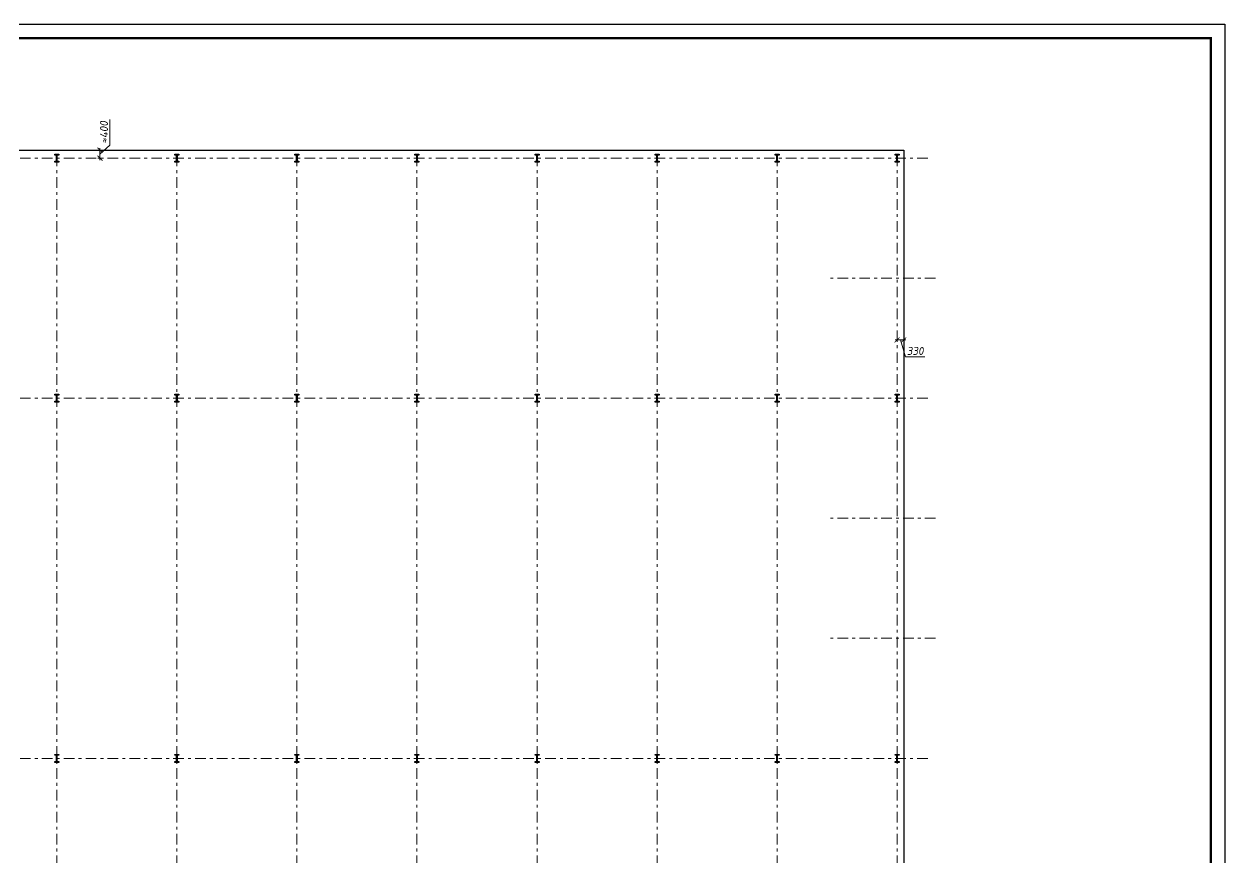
# Model space of a CAD drawing. Header units: millimetres. Extents: x -2648 to 2168491, y -277796 to 297800.
# Drawn here: x 65486 to 125510, y -188866 to -147185 of the extents above; entities that cross this region are included whole.
import ezdxf

# ---------------------------------------------------------------- set-up
doc = ezdxf.new("R2010")
doc.units = ezdxf.units.MM
doc.linetypes.add('Штрихштриховая', pattern=[1093.611073, 529.166651, -211.666656, 141.111112, -211.666656])
doc.layers.get('0').update_dxf_attribs({"lineweight": 0})
doc.layers.get('Defpoints').update_dxf_attribs({"color": 252})
doc.layers.add('Dimension', color=162, linetype='Continuous', lineweight=25)
doc.layers.add('я_12', color=1, linetype='Continuous', lineweight=20)
doc.styles.add('Лена', font='isocpeur.ttf', dxfattribs={"oblique": 10})
doc.dimstyles.new('S-100', dxfattribs={"dimscale": 100, "dimtxt": 1, "dimasz": 1.5, "dimexe": 1, "dimexo": 1, "dimgap": 1, "dimtad": 1, "dimdec": 0, "dimzin": 0, "dimdsep": 46, "dimtxsty": 'Лена', "dimblk": 'ARCHTICK', "dimcen": 2, "dimdle": 1, "dimclrd": 256, "dimclre": 256, "dimclrt": 256, "dimadec": 0, "dimazin": 0, "dimtfac": 1, "dimtdec": 0, "dimtmove": 1, "dimatfit": 2, "dimfxl": 1, "dimtolj": 1, "dimtzin": 0, "dimlwd": 20, "dimlwe": 20, "dimarcsym": 0})

# ---------------------------------------------------------------- blocks, each defined once
blk = doc.blocks.new('_ArchTick')
at = {"color": 0, "linetype": 'ByBlock', "const_width": 0.15}
blk.add_lwpolyline([(-0.5, -0.5), (0.5, 0.5)], dxfattribs=at)
blk = doc.blocks.new('*D298')
at = {"layer": 'Defpoints', "color": 0, "lineweight": -2, "ltscale": 100, "transparency": 16777216}
for p in [(68806, -153486), (69281, -153486), (68806, -153886)]:
    blk.add_point(p, dxfattribs=at)
at = {"layer": 'Dimension', "lineweight": 20, "ltscale": 100, "transparency": 16777216}
for p, q in [((69781, -153240), (69781, -151960)), ((69181, -153486), (69381, -153486)), ((69281, -153686), (69781, -153240)), ((69281, -153986), (69281, -153386)), ((69181, -153886), (69381, -153886))]:
    blk.add_line(p, q, dxfattribs=at)
at = {"layer": 'Dimension', "lineweight": 20, "ltscale": 100, "transparency": 16777216, "xscale": 250, "yscale": 250, "zscale": 250}
for p, rotation in [((69281, -153486), 90), ((69281, -153886), 270)]:
    blk.add_blockref('_ArchTick', p, dxfattribs=dict(at, rotation=rotation))
at = {"layer": 'Dimension', "lineweight": -2, "ltscale": 100, "transparency": 16777216, "insert": (69481, -152600), "char_height": 400, "attachment_point": 5, "rotation": 90, "style": 'Лена'}
blk.add_mtext('\\A1;≈400', dxfattribs=at)
blk = doc.blocks.new('*D301')
at = {"layer": 'Defpoints', "color": 0, "lineweight": -2, "ltscale": 100, "transparency": 16777216}
for p in [(109127, -161964), (109457, -161964), (109127, -162974)]:
    blk.add_point(p, dxfattribs=at)
at = {"layer": 'Dimension', "lineweight": 20, "ltscale": 100, "transparency": 16777216}
for p, q in [((109557, -162974), (109027, -162974)), ((109127, -162874), (109127, -163074)), ((109292, -162974), (109547, -163824)), ((109457, -162874), (109457, -163074)), ((109547, -163824), (110507, -163824))]:
    blk.add_line(p, q, dxfattribs=at)
at = {"layer": 'Dimension', "lineweight": 20, "ltscale": 100, "transparency": 16777216, "xscale": 250, "yscale": 250, "zscale": 250, "rotation": 180}
blk.add_blockref('_ArchTick', (109127, -162974), dxfattribs=at)
at = {"layer": 'Dimension', "lineweight": 20, "ltscale": 100, "transparency": 16777216, "xscale": 250, "yscale": 250, "zscale": 250}
blk.add_blockref('_ArchTick', (109457, -162974), dxfattribs=at)
at = {"layer": 'Dimension', "lineweight": -2, "ltscale": 100, "transparency": 16777216, "insert": (110027, -163524), "char_height": 400, "attachment_point": 5, "style": 'Лена'}
blk.add_mtext('\\A1;330', dxfattribs=at)

msp = doc.modelspace()

# ---------------------------------------------------------------- hatches: boundary and pattern name
at = {"lineweight": -2, "ltscale": 100}
h = msp.add_hatch(color=256, dxfattribs=at)
h.dxf.hatch_style = 1
h.paths.add_polyline_path([(67226.9, -153686.1), (67026.9, -153686.1), (67026.9, -153732.8), (67110.8, -153732.8), (67110.8, -154039.5), (67026.9, -154039.5), (67026.9, -154086.1), (67226.9, -154086.1), (67226.9, -154039.5), (67132.2, -154039.5), (67132.2, -153732.8), (67226.9, -153732.8)])
h = msp.add_hatch(color=256, dxfattribs=at)
h.dxf.hatch_style = 1
h.paths.add_polyline_path([(73226.9, -153686.1), (73026.9, -153686.1), (73026.9, -153732.8), (73110.8, -153732.8), (73110.8, -154039.5), (73026.9, -154039.5), (73026.9, -154086.1), (73226.9, -154086.1), (73226.9, -154039.5), (73132.2, -154039.5), (73132.2, -153732.8), (73226.9, -153732.8)])
h = msp.add_hatch(color=256, dxfattribs=at)
h.dxf.hatch_style = 1
h.paths.add_polyline_path([(79226.9, -153686.1), (79026.9, -153686.1), (79026.9, -153732.8), (79110.8, -153732.8), (79110.8, -154039.5), (79026.9, -154039.5), (79026.9, -154086.1), (79226.9, -154086.1), (79226.9, -154039.5), (79132.2, -154039.5), (79132.2, -153732.8), (79226.9, -153732.8)])
h = msp.add_hatch(color=256, dxfattribs=at)
h.dxf.hatch_style = 1
h.paths.add_polyline_path([(85226.9, -153686.1), (85026.9, -153686.1), (85026.9, -153732.8), (85110.8, -153732.8), (85110.8, -154039.5), (85026.9, -154039.5), (85026.9, -154086.1), (85226.9, -154086.1), (85226.9, -154039.5), (85132.2, -154039.5), (85132.2, -153732.8), (85226.9, -153732.8)])
h = msp.add_hatch(color=256, dxfattribs=at)
h.dxf.hatch_style = 1
h.paths.add_polyline_path([(91226.9, -153686.1), (91026.9, -153686.1), (91026.9, -153732.8), (91110.8, -153732.8), (91110.8, -154039.5), (91026.9, -154039.5), (91026.9, -154086.1), (91226.9, -154086.1), (91226.9, -154039.5), (91132.2, -154039.5), (91132.2, -153732.8), (91226.9, -153732.8)])
h = msp.add_hatch(color=256, dxfattribs=at)
h.dxf.hatch_style = 1
h.paths.add_polyline_path([(97226.9, -153686.1), (97026.9, -153686.1), (97026.9, -153732.8), (97110.8, -153732.8), (97110.8, -154039.5), (97026.9, -154039.5), (97026.9, -154086.1), (97226.9, -154086.1), (97226.9, -154039.5), (97132.2, -154039.5), (97132.2, -153732.8), (97226.9, -153732.8)])
h = msp.add_hatch(color=256, dxfattribs=at)
h.dxf.hatch_style = 1
h.paths.add_polyline_path([(103226.9, -153686.1), (103026.9, -153686.1), (103026.9, -153732.8), (103110.8, -153732.8), (103110.8, -154039.5), (103026.9, -154039.5), (103026.9, -154086.1), (103226.9, -154086.1), (103226.9, -154039.5), (103132.2, -154039.5), (103132.2, -153732.8), (103226.9, -153732.8)])
h = msp.add_hatch(color=256, dxfattribs=at)
h.dxf.hatch_style = 1
h.paths.add_polyline_path([(109226.9, -153686.1), (109026.9, -153686.1), (109026.9, -153732.8), (109110.8, -153732.8), (109110.8, -154039.5), (109026.9, -154039.5), (109026.9, -154086.1), (109226.9, -154086.1), (109226.9, -154039.5), (109132.2, -154039.5), (109132.2, -153732.8), (109226.9, -153732.8)])
h = msp.add_hatch(color=256, dxfattribs=at)
h.dxf.hatch_style = 1
h.paths.add_polyline_path([(67226.9, -165686.1), (67026.9, -165686.1), (67026.9, -165732.8), (67110.8, -165732.8), (67110.8, -166039.5), (67026.9, -166039.5), (67026.9, -166086.1), (67226.9, -166086.1), (67226.9, -166039.5), (67132.2, -166039.5), (67132.2, -165732.8), (67226.9, -165732.8)])
h = msp.add_hatch(color=256, dxfattribs=at)
h.dxf.hatch_style = 1
h.paths.add_polyline_path([(73226.9, -165686.1), (73026.9, -165686.1), (73026.9, -165732.8), (73110.8, -165732.8), (73110.8, -166039.5), (73026.9, -166039.5), (73026.9, -166086.1), (73226.9, -166086.1), (73226.9, -166039.5), (73132.2, -166039.5), (73132.2, -165732.8), (73226.9, -165732.8)])
h = msp.add_hatch(color=256, dxfattribs=at)
h.dxf.hatch_style = 1
h.paths.add_polyline_path([(79226.9, -165686.1), (79026.9, -165686.1), (79026.9, -165732.8), (79110.8, -165732.8), (79110.8, -166039.5), (79026.9, -166039.5), (79026.9, -166086.1), (79226.9, -166086.1), (79226.9, -166039.5), (79132.2, -166039.5), (79132.2, -165732.8), (79226.9, -165732.8)])
h = msp.add_hatch(color=256, dxfattribs=at)
h.dxf.hatch_style = 1
h.paths.add_polyline_path([(85226.9, -165686.1), (85026.9, -165686.1), (85026.9, -165732.8), (85110.8, -165732.8), (85110.8, -166039.5), (85026.9, -166039.5), (85026.9, -166086.1), (85226.9, -166086.1), (85226.9, -166039.5), (85132.2, -166039.5), (85132.2, -165732.8), (85226.9, -165732.8)])
h = msp.add_hatch(color=256, dxfattribs=at)
h.dxf.hatch_style = 1
h.paths.add_polyline_path([(91226.9, -165686.1), (91026.9, -165686.1), (91026.9, -165732.8), (91110.8, -165732.8), (91110.8, -166039.5), (91026.9, -166039.5), (91026.9, -166086.1), (91226.9, -166086.1), (91226.9, -166039.5), (91132.2, -166039.5), (91132.2, -165732.8), (91226.9, -165732.8)])
h = msp.add_hatch(color=256, dxfattribs=at)
h.dxf.hatch_style = 1
h.paths.add_polyline_path([(97226.9, -165686.1), (97026.9, -165686.1), (97026.9, -165732.8), (97110.8, -165732.8), (97110.8, -166039.5), (97026.9, -166039.5), (97026.9, -166086.1), (97226.9, -166086.1), (97226.9, -166039.5), (97132.2, -166039.5), (97132.2, -165732.8), (97226.9, -165732.8)])
h = msp.add_hatch(color=256, dxfattribs=at)
h.dxf.hatch_style = 1
h.paths.add_polyline_path([(103226.9, -165686.1), (103026.9, -165686.1), (103026.9, -165732.8), (103110.8, -165732.8), (103110.8, -166039.5), (103026.9, -166039.5), (103026.9, -166086.1), (103226.9, -166086.1), (103226.9, -166039.5), (103132.2, -166039.5), (103132.2, -165732.8), (103226.9, -165732.8)])
h = msp.add_hatch(color=256, dxfattribs=at)
h.dxf.hatch_style = 1
h.paths.add_polyline_path([(109226.9, -165686.1), (109026.9, -165686.1), (109026.9, -165732.8), (109110.8, -165732.8), (109110.8, -166039.5), (109026.9, -166039.5), (109026.9, -166086.1), (109226.9, -166086.1), (109226.9, -166039.5), (109132.2, -166039.5), (109132.2, -165732.8), (109226.9, -165732.8)])
h = msp.add_hatch(color=256, dxfattribs=at)
h.dxf.hatch_style = 1
h.paths.add_polyline_path([(67226.9, -183686.1), (67026.9, -183686.1), (67026.9, -183732.8), (67110.8, -183732.8), (67110.8, -184039.5), (67026.9, -184039.5), (67026.9, -184086.1), (67226.9, -184086.1), (67226.9, -184039.5), (67132.2, -184039.5), (67132.2, -183732.8), (67226.9, -183732.8)])
h = msp.add_hatch(color=256, dxfattribs=at)
h.dxf.hatch_style = 1
h.paths.add_polyline_path([(73226.9, -183686.1), (73026.9, -183686.1), (73026.9, -183732.8), (73110.8, -183732.8), (73110.8, -184039.5), (73026.9, -184039.5), (73026.9, -184086.1), (73226.9, -184086.1), (73226.9, -184039.5), (73132.2, -184039.5), (73132.2, -183732.8), (73226.9, -183732.8)])
h = msp.add_hatch(color=256, dxfattribs=at)
h.dxf.hatch_style = 1
h.paths.add_polyline_path([(79226.9, -183686.1), (79026.9, -183686.1), (79026.9, -183732.8), (79110.8, -183732.8), (79110.8, -184039.5), (79026.9, -184039.5), (79026.9, -184086.1), (79226.9, -184086.1), (79226.9, -184039.5), (79132.2, -184039.5), (79132.2, -183732.8), (79226.9, -183732.8)])
h = msp.add_hatch(color=256, dxfattribs=at)
h.dxf.hatch_style = 1
h.paths.add_polyline_path([(85226.9, -183686.1), (85026.9, -183686.1), (85026.9, -183732.8), (85110.8, -183732.8), (85110.8, -184039.5), (85026.9, -184039.5), (85026.9, -184086.1), (85226.9, -184086.1), (85226.9, -184039.5), (85132.2, -184039.5), (85132.2, -183732.8), (85226.9, -183732.8)])
h = msp.add_hatch(color=256, dxfattribs=at)
h.dxf.hatch_style = 1
h.paths.add_polyline_path([(91226.9, -183686.1), (91026.9, -183686.1), (91026.9, -183732.8), (91110.8, -183732.8), (91110.8, -184039.5), (91026.9, -184039.5), (91026.9, -184086.1), (91226.9, -184086.1), (91226.9, -184039.5), (91132.2, -184039.5), (91132.2, -183732.8), (91226.9, -183732.8)])
h = msp.add_hatch(color=256, dxfattribs=at)
h.dxf.hatch_style = 1
h.paths.add_polyline_path([(97226.9, -183686.1), (97026.9, -183686.1), (97026.9, -183732.8), (97110.8, -183732.8), (97110.8, -184039.5), (97026.9, -184039.5), (97026.9, -184086.1), (97226.9, -184086.1), (97226.9, -184039.5), (97132.2, -184039.5), (97132.2, -183732.8), (97226.9, -183732.8)])
h = msp.add_hatch(color=256, dxfattribs=at)
h.dxf.hatch_style = 1
h.paths.add_polyline_path([(103226.9, -183686.1), (103026.9, -183686.1), (103026.9, -183732.8), (103110.8, -183732.8), (103110.8, -184039.5), (103026.9, -184039.5), (103026.9, -184086.1), (103226.9, -184086.1), (103226.9, -184039.5), (103132.2, -184039.5), (103132.2, -183732.8), (103226.9, -183732.8)])
h = msp.add_hatch(color=256, dxfattribs=at)
h.dxf.hatch_style = 1
h.paths.add_polyline_path([(109226.9, -183686.1), (109026.9, -183686.1), (109026.9, -183732.8), (109110.8, -183732.8), (109110.8, -184039.5), (109026.9, -184039.5), (109026.9, -184086.1), (109226.9, -184086.1), (109226.9, -184039.5), (109132.2, -184039.5), (109132.2, -183732.8), (109226.9, -183732.8)])

# ---------------------------------------------------------------- linework, layer by layer
at = {"ltscale": 100, "const_width": 112.3}
msp.add_lwpolyline([(10430, -147886.6), (124808.5, -147886.6), (124808.5, -229846.2), (10430, -229846.2)], close=True, dxfattribs=at)
at = {"lineweight": -2, "ltscale": 100}
msp.add_lwpolyline([(24796.9, -153486.1), (109456.9, -153486.1), (109456.9, -196286.1), (61456.9, -196286.1), (61456.9, -208286.1), (24796.9, -208286.1)], close=True, dxfattribs=at)
for points in [[(67110.8, -153732.8), (67026.9, -153732.8), (67026.9, -153686.1), (67226.9, -153686.1), (67226.9, -153732.8), (67132.2, -153732.8)], [(67132.2, -154039.5), (67226.9, -154039.5), (67226.9, -154086.1), (67026.9, -154086.1), (67026.9, -154039.5), (67110.8, -154039.5)], [(67110.8, -154039.5), (67110.8, -153732.8)], [(67132.2, -153732.8), (67132.2, -154039.5)], [(73110.8, -153732.8), (73026.9, -153732.8), (73026.9, -153686.1), (73226.9, -153686.1), (73226.9, -153732.8), (73132.2, -153732.8)], [(73132.2, -154039.5), (73226.9, -154039.5), (73226.9, -154086.1), (73026.9, -154086.1), (73026.9, -154039.5), (73110.8, -154039.5)], [(73110.8, -154039.5), (73110.8, -153732.8)], [(73132.2, -153732.8), (73132.2, -154039.5)], [(79110.8, -153732.8), (79026.9, -153732.8), (79026.9, -153686.1), (79226.9, -153686.1), (79226.9, -153732.8), (79132.2, -153732.8)], [(79132.2, -154039.5), (79226.9, -154039.5), (79226.9, -154086.1), (79026.9, -154086.1), (79026.9, -154039.5), (79110.8, -154039.5)], [(79110.8, -154039.5), (79110.8, -153732.8)], [(79132.2, -153732.8), (79132.2, -154039.5)], [(85110.8, -153732.8), (85026.9, -153732.8), (85026.9, -153686.1), (85226.9, -153686.1), (85226.9, -153732.8), (85132.2, -153732.8)], [(85132.2, -154039.5), (85226.9, -154039.5), (85226.9, -154086.1), (85026.9, -154086.1), (85026.9, -154039.5), (85110.8, -154039.5)], [(85110.8, -154039.5), (85110.8, -153732.8)], [(85132.2, -153732.8), (85132.2, -154039.5)], [(91110.8, -153732.8), (91026.9, -153732.8), (91026.9, -153686.1), (91226.9, -153686.1), (91226.9, -153732.8), (91132.2, -153732.8)], [(91132.2, -154039.5), (91226.9, -154039.5), (91226.9, -154086.1), (91026.9, -154086.1), (91026.9, -154039.5), (91110.8, -154039.5)], [(91110.8, -154039.5), (91110.8, -153732.8)], [(91132.2, -153732.8), (91132.2, -154039.5)], [(97110.8, -153732.8), (97026.9, -153732.8), (97026.9, -153686.1), (97226.9, -153686.1), (97226.9, -153732.8), (97132.2, -153732.8)], [(97132.2, -154039.5), (97226.9, -154039.5), (97226.9, -154086.1), (97026.9, -154086.1), (97026.9, -154039.5), (97110.8, -154039.5)], [(97110.8, -154039.5), (97110.8, -153732.8)], [(97132.2, -153732.8), (97132.2, -154039.5)], [(103110.8, -153732.8), (103026.9, -153732.8), (103026.9, -153686.1), (103226.9, -153686.1), (103226.9, -153732.8), (103132.2, -153732.8)], [(103132.2, -154039.5), (103226.9, -154039.5), (103226.9, -154086.1), (103026.9, -154086.1), (103026.9, -154039.5), (103110.8, -154039.5)], [(103110.8, -154039.5), (103110.8, -153732.8)], [(103132.2, -153732.8), (103132.2, -154039.5)], [(109110.8, -153732.8), (109026.9, -153732.8), (109026.9, -153686.1), (109226.9, -153686.1), (109226.9, -153732.8), (109132.2, -153732.8)], [(109132.2, -154039.5), (109226.9, -154039.5), (109226.9, -154086.1), (109026.9, -154086.1), (109026.9, -154039.5), (109110.8, -154039.5)], [(109110.8, -154039.5), (109110.8, -153732.8)], [(109132.2, -153732.8), (109132.2, -154039.5)], [(67110.8, -165732.8), (67026.9, -165732.8), (67026.9, -165686.1), (67226.9, -165686.1), (67226.9, -165732.8), (67132.2, -165732.8)], [(67132.2, -166039.5), (67226.9, -166039.5), (67226.9, -166086.1), (67026.9, -166086.1), (67026.9, -166039.5), (67110.8, -166039.5)], [(67110.8, -166039.5), (67110.8, -165732.8)], [(67132.2, -165732.8), (67132.2, -166039.5)], [(73110.8, -165732.8), (73026.9, -165732.8), (73026.9, -165686.1), (73226.9, -165686.1), (73226.9, -165732.8), (73132.2, -165732.8)], [(73132.2, -166039.5), (73226.9, -166039.5), (73226.9, -166086.1), (73026.9, -166086.1), (73026.9, -166039.5), (73110.8, -166039.5)], [(73110.8, -166039.5), (73110.8, -165732.8)], [(73132.2, -165732.8), (73132.2, -166039.5)], [(79110.8, -165732.8), (79026.9, -165732.8), (79026.9, -165686.1), (79226.9, -165686.1), (79226.9, -165732.8), (79132.2, -165732.8)], [(79132.2, -166039.5), (79226.9, -166039.5), (79226.9, -166086.1), (79026.9, -166086.1), (79026.9, -166039.5), (79110.8, -166039.5)], [(79110.8, -166039.5), (79110.8, -165732.8)], [(79132.2, -165732.8), (79132.2, -166039.5)], [(85110.8, -165732.8), (85026.9, -165732.8), (85026.9, -165686.1), (85226.9, -165686.1), (85226.9, -165732.8), (85132.2, -165732.8)], [(85132.2, -166039.5), (85226.9, -166039.5), (85226.9, -166086.1), (85026.9, -166086.1), (85026.9, -166039.5), (85110.8, -166039.5)], [(85110.8, -166039.5), (85110.8, -165732.8)], [(85132.2, -165732.8), (85132.2, -166039.5)], [(91110.8, -165732.8), (91026.9, -165732.8), (91026.9, -165686.1), (91226.9, -165686.1), (91226.9, -165732.8), (91132.2, -165732.8)], [(91132.2, -166039.5), (91226.9, -166039.5), (91226.9, -166086.1), (91026.9, -166086.1), (91026.9, -166039.5), (91110.8, -166039.5)], [(91110.8, -166039.5), (91110.8, -165732.8)], [(91132.2, -165732.8), (91132.2, -166039.5)], [(97110.8, -165732.8), (97026.9, -165732.8), (97026.9, -165686.1), (97226.9, -165686.1), (97226.9, -165732.8), (97132.2, -165732.8)], [(97132.2, -166039.5), (97226.9, -166039.5), (97226.9, -166086.1), (97026.9, -166086.1), (97026.9, -166039.5), (97110.8, -166039.5)], [(97110.8, -166039.5), (97110.8, -165732.8)], [(97132.2, -165732.8), (97132.2, -166039.5)], [(103110.8, -165732.8), (103026.9, -165732.8), (103026.9, -165686.1), (103226.9, -165686.1), (103226.9, -165732.8), (103132.2, -165732.8)], [(103132.2, -166039.5), (103226.9, -166039.5), (103226.9, -166086.1), (103026.9, -166086.1), (103026.9, -166039.5), (103110.8, -166039.5)], [(103110.8, -166039.5), (103110.8, -165732.8)], [(103132.2, -165732.8), (103132.2, -166039.5)], [(109110.8, -165732.8), (109026.9, -165732.8), (109026.9, -165686.1), (109226.9, -165686.1), (109226.9, -165732.8), (109132.2, -165732.8)], [(109132.2, -166039.5), (109226.9, -166039.5), (109226.9, -166086.1), (109026.9, -166086.1), (109026.9, -166039.5), (109110.8, -166039.5)], [(109110.8, -166039.5), (109110.8, -165732.8)], [(109132.2, -165732.8), (109132.2, -166039.5)], [(67110.8, -183732.8), (67026.9, -183732.8), (67026.9, -183686.1), (67226.9, -183686.1), (67226.9, -183732.8), (67132.2, -183732.8)], [(67132.2, -184039.5), (67226.9, -184039.5), (67226.9, -184086.1), (67026.9, -184086.1), (67026.9, -184039.5), (67110.8, -184039.5)], [(67110.8, -184039.5), (67110.8, -183732.8)], [(67132.2, -183732.8), (67132.2, -184039.5)], [(73110.8, -183732.8), (73026.9, -183732.8), (73026.9, -183686.1), (73226.9, -183686.1), (73226.9, -183732.8), (73132.2, -183732.8)], [(73132.2, -184039.5), (73226.9, -184039.5), (73226.9, -184086.1), (73026.9, -184086.1), (73026.9, -184039.5), (73110.8, -184039.5)], [(73110.8, -184039.5), (73110.8, -183732.8)], [(73132.2, -183732.8), (73132.2, -184039.5)], [(79110.8, -183732.8), (79026.9, -183732.8), (79026.9, -183686.1), (79226.9, -183686.1), (79226.9, -183732.8), (79132.2, -183732.8)], [(79132.2, -184039.5), (79226.9, -184039.5), (79226.9, -184086.1), (79026.9, -184086.1), (79026.9, -184039.5), (79110.8, -184039.5)], [(79110.8, -184039.5), (79110.8, -183732.8)], [(79132.2, -183732.8), (79132.2, -184039.5)], [(85110.8, -183732.8), (85026.9, -183732.8), (85026.9, -183686.1), (85226.9, -183686.1), (85226.9, -183732.8), (85132.2, -183732.8)], [(85132.2, -184039.5), (85226.9, -184039.5), (85226.9, -184086.1), (85026.9, -184086.1), (85026.9, -184039.5), (85110.8, -184039.5)], [(85110.8, -184039.5), (85110.8, -183732.8)], [(85132.2, -183732.8), (85132.2, -184039.5)], [(91110.8, -183732.8), (91026.9, -183732.8), (91026.9, -183686.1), (91226.9, -183686.1), (91226.9, -183732.8), (91132.2, -183732.8)], [(91132.2, -184039.5), (91226.9, -184039.5), (91226.9, -184086.1), (91026.9, -184086.1), (91026.9, -184039.5), (91110.8, -184039.5)], [(91110.8, -184039.5), (91110.8, -183732.8)], [(91132.2, -183732.8), (91132.2, -184039.5)], [(97110.8, -183732.8), (97026.9, -183732.8), (97026.9, -183686.1), (97226.9, -183686.1), (97226.9, -183732.8), (97132.2, -183732.8)], [(97132.2, -184039.5), (97226.9, -184039.5), (97226.9, -184086.1), (97026.9, -184086.1), (97026.9, -184039.5), (97110.8, -184039.5)], [(97110.8, -184039.5), (97110.8, -183732.8)], [(97132.2, -183732.8), (97132.2, -184039.5)], [(103110.8, -183732.8), (103026.9, -183732.8), (103026.9, -183686.1), (103226.9, -183686.1), (103226.9, -183732.8), (103132.2, -183732.8)], [(103132.2, -184039.5), (103226.9, -184039.5), (103226.9, -184086.1), (103026.9, -184086.1), (103026.9, -184039.5), (103110.8, -184039.5)], [(103110.8, -184039.5), (103110.8, -183732.8)], [(103132.2, -183732.8), (103132.2, -184039.5)], [(109110.8, -183732.8), (109026.9, -183732.8), (109026.9, -183686.1), (109226.9, -183686.1), (109226.9, -183732.8), (109132.2, -183732.8)], [(109132.2, -184039.5), (109226.9, -184039.5), (109226.9, -184086.1), (109026.9, -184086.1), (109026.9, -184039.5), (109110.8, -184039.5)], [(109110.8, -184039.5), (109110.8, -183732.8)], [(109132.2, -183732.8), (109132.2, -184039.5)]]:
    msp.add_lwpolyline(points, dxfattribs=at)
at = {"layer": 'Defpoints'}
msp.add_lwpolyline([(7623.2, -147184.9), (125510.3, -147184.9), (125510.3, -230547.9), (7623.2, -230547.9)], close=True, dxfattribs=at)
at = {"layer": 'я_12', "linetype": 'Штрихштриховая'}
for p, q in [((110655.9, -153886.1), (22671.7, -153886.1)), ((67126.9, -153753.3), (67126.9, -210730.7)), ((73126.9, -153753.3), (73126.9, -210730.7)), ((79126.9, -153753.3), (79126.9, -210730.7)), ((85126.9, -153753.3), (85126.9, -210730.7)), ((91126.9, -153753.3), (91126.9, -210730.7)), ((97126.9, -153753.3), (97126.9, -210730.7)), ((103126.9, -153753.3), (103126.9, -210730.7)), ((109126.9, -153753.3), (109126.9, -210730.7)), ((111046.3, -159886.1), (105735.4, -159886.1)), ((110655.9, -165886.1), (22671.7, -165886.1)), ((111046.3, -171886.1), (105735.4, -171886.1)), ((111046.3, -177886.1), (105735.4, -177886.1)), ((110655.9, -183886.1), (22671.7, -183886.1))]:
    msp.add_line(p, q, dxfattribs=at)

# ---------------------------------------------------------------- dimensions: what is measured, and where the dimension line sits
at = {"layer": 'Dimension', "color": 1, "lineweight": -2, "ltscale": 100}
dim = msp.add_linear_dim(base=(69281.3, -153486.1), p1=(68805.9, -153886.1), p2=(68805.9, -153486.1), angle=90, text='≈<>', dimstyle='S-100', override={"dimtxt": 4, "dimasz": 2.5, "dimtxsty": 'Лена', "dimatfit": 3, "dimfxlon": 1}, dxfattribs=at)
dim.commit()
dim.dimension.update_dxf_attribs({"geometry": '*D298', "text_midpoint": (69781.3, -153139.9), "dimtype": 160})
dim = msp.add_linear_dim(base=(109126.9, -162973.8), p1=(109456.9, -161964), p2=(109126.9, -161964), dimstyle='S-100', override={"dimtxt": 4, "dimasz": 2.5, "dimtxsty": 'Лена', "dimatfit": 3, "dimfxlon": 1}, dxfattribs=at)
dim.commit()
dim.dimension.update_dxf_attribs({"geometry": '*D301', "text_midpoint": (109646.9, -163523.8)})

doc.saveas('drawing.dxf')
